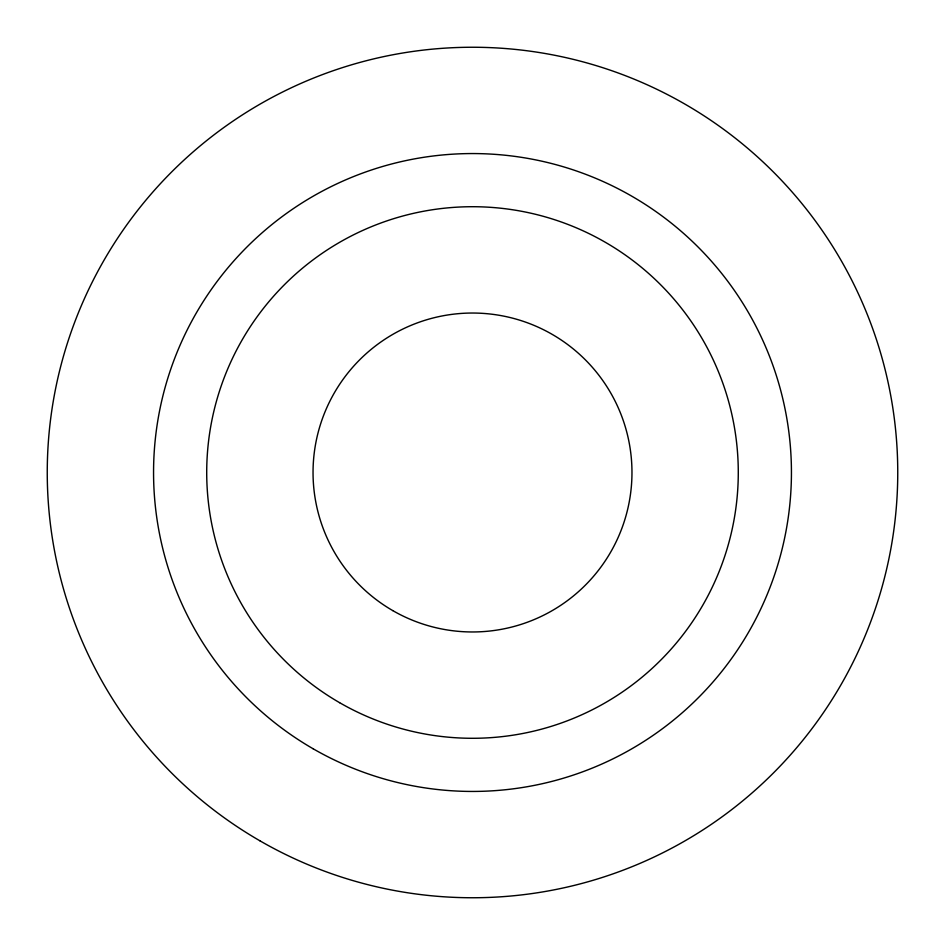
<?xml version="1.0" encoding="UTF-8"?>
<svg xmlns="http://www.w3.org/2000/svg" width="945" height="945" viewBox="0 0 945 945"><rect width="100%" height="100%" fill="white"/><g stroke="black" fill="none" stroke-linecap="round" stroke-linejoin="round"><path stroke-width="1.42" d="M392.766 610.6A159.469 159.469 0 0 0 631.969 472.5A159.469 159.469 0 0 0 392.766 334.4A159.469 159.469 0 0 0 392.766 610.6M259.875 840.778A425.25 425.25 0 0 0 897.75 472.5A425.25 425.25 0 0 0 259.875 104.222A425.25 425.25 0 0 0 259.875 840.778M313.031 748.712A318.938 318.938 0 0 0 791.437 472.5A318.938 318.938 0 0 0 313.031 196.288A318.938 318.938 0 0 0 313.031 748.712M339.609 702.678A265.781 265.781 0 0 0 738.281 472.5A265.781 265.781 0 0 0 339.609 242.322A265.781 265.781 0 0 0 339.609 702.678"/></g></svg>
